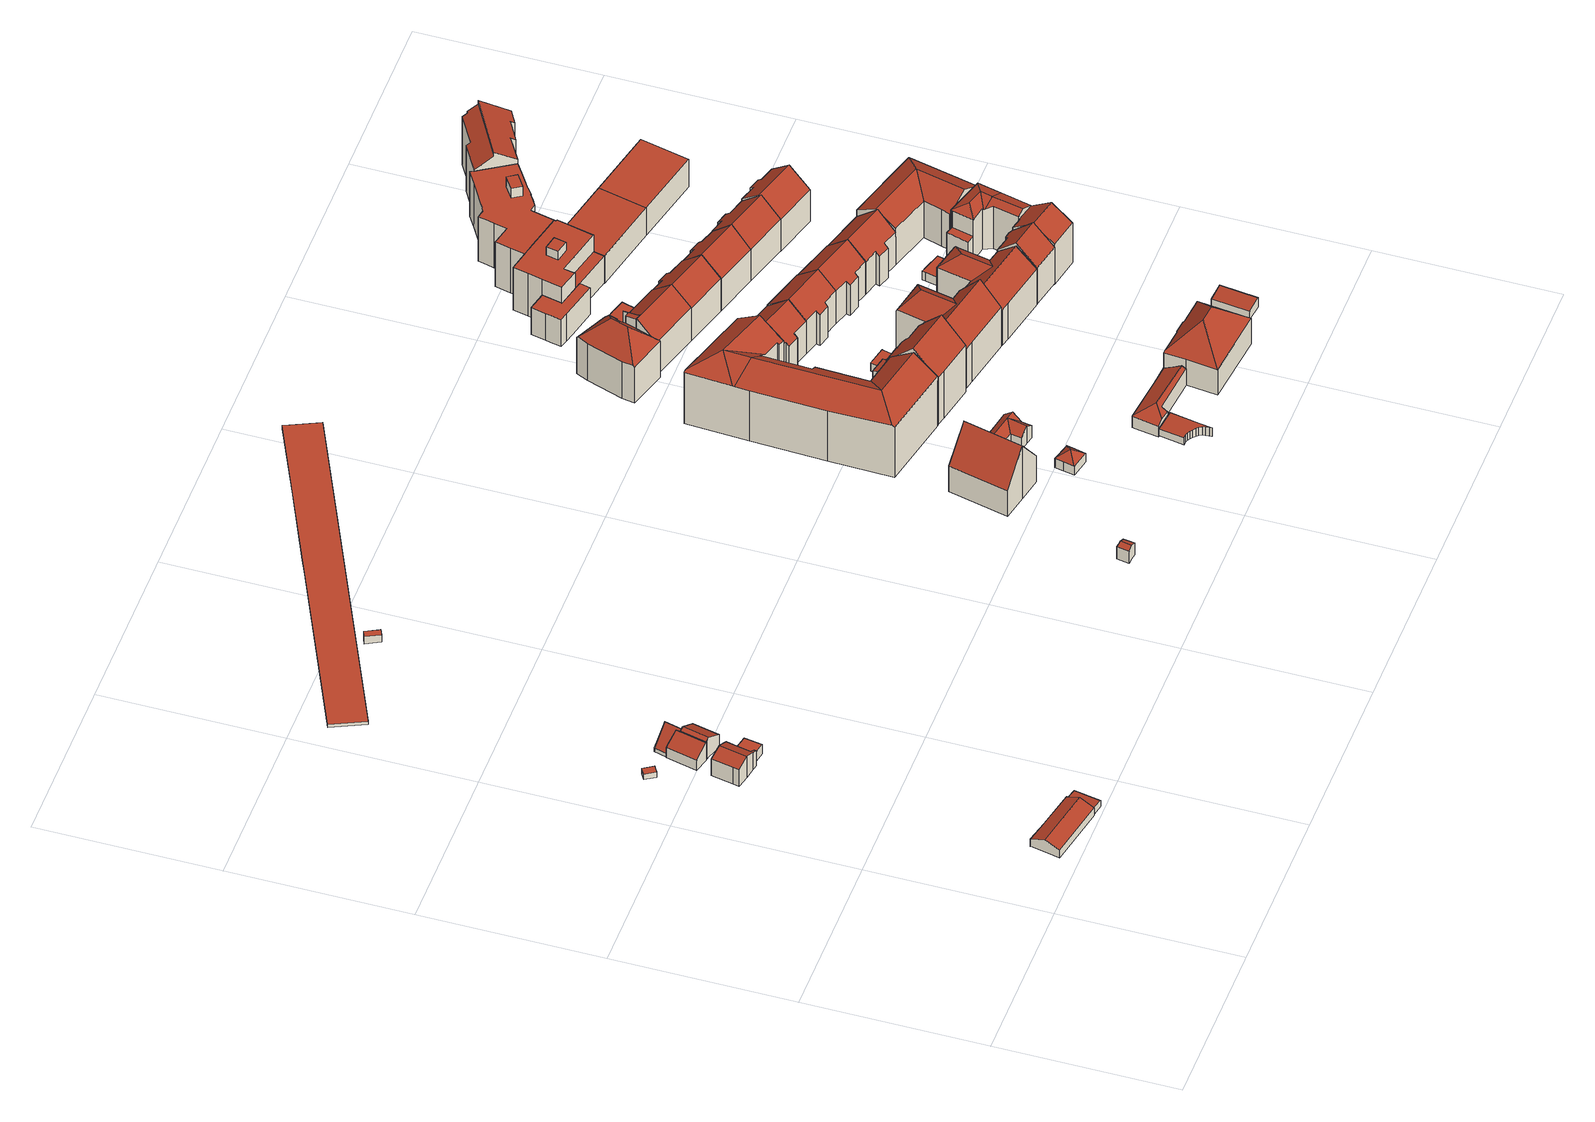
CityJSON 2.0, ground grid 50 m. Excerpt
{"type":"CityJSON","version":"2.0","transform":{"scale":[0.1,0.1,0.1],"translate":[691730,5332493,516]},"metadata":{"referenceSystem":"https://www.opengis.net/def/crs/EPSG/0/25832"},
"CityObjects":{
"building1":{"type":"Building","attributes":{"Gemeindeschluessel":"09162000","HoeheDach":"521.135","HoeheGrund":"516.850","Methode":"1000","NiedrigsteTraufeDesGebaeudes":"519.354","Geometrietyp2DReferenz":"3000","function":"31001_2000","roofType":"3100","measuredHeight":4.29},"geometry":[{"type":"MultiSurface","lod":"2","boundaries":[[[0,1,2,3]],[[4,5,6,7]],[[8,9,10,11]],[[3,12,8,11,13,14,4,7,0]],[[10,15,16,5,4,14,13,11]],[[17,2,1,6,5,16,15]],[[9,17,15,10]],[[9,8,12,3,2,17]],[[7,6,1,0]]],"semantics":{"surfaces":[{"type":"WallSurface"},{"type":"GroundSurface"},{"type":"RoofSurface"}],"values":[0,0,0,1,0,2,2,0,0]}}]},
"building2":{"type":"Building","attributes":{"Gemeindeschluessel":"09162000","HoeheDach":"519.523","HoeheGrund":"517.150","Methode":"1000","NiedrigsteTraufeDesGebaeudes":"519.063","Geometrietyp2DReferenz":"3000","function":"31001_2000","roofType":"1000","measuredHeight":2.37},"geometry":[{"type":"MultiSurface","lod":"2","boundaries":[[[18,19,20,21]],[[21,22,23,18]],[[20,24,22,21]],[[22,24,25,23]],[[19,25,24,20]],[[18,23,25,19]]],"semantics":{"surfaces":[{"type":"GroundSurface"},{"type":"WallSurface"},{"type":"RoofSurface"}],"values":[0,1,1,2,1,1]}}]},
"building3":{"type":"Building","attributes":{"Gemeindeschluessel":"09162000","HoeheDach":"519.150","HoeheGrund":"517.270","Methode":"2000","NiedrigsteTraufeDesGebaeudes":"519.150","Geometrietyp2DReferenz":"3000","function":"31001_2000","roofType":"1000","measuredHeight":1.88},"geometry":[{"type":"MultiSurface","lod":"2","boundaries":[[[26,27,28,29]],[[30,31,32,33]],[[31,28,27,34,32]],[[35,34,27,26]],[[29,28,31,30]],[[33,35,26,29,30]],[[33,32,34,35]]],"semantics":{"surfaces":[{"type":"WallSurface"},{"type":"RoofSurface"},{"type":"GroundSurface"}],"values":[0,0,1,0,0,2,0]}}]},
"building4":{"type":"Building","attributes":{"Gemeindeschluessel":"09162000","HoeheDach":"523.900","HoeheGrund":"516.611","Methode":"1000","NiedrigsteTraufeDesGebaeudes":"521.781","Geometrietyp2DReferenz":"3000","function":"31001_1000","roofType":"3100","measuredHeight":7.29,"storeysAboveGround":1},"geometry":[{"type":"MultiSurface","lod":"2","boundaries":[[[36,37,38,39]],[[40,41,42,43]],[[39,38,44,45]],[[43,42,46,47]],[[48,40,43,47,49,50,36,39,45,51,52]],[[53,48,52,54]],[[51,55,54,52]],[[55,44,38,37,56,57,58,53,54]],[[40,48,53,58,41]],[[50,56,37,36]],[[50,49,59,57,56]],[[47,46,59,49]],[[41,58,57,59,46,42]],[[55,51,45,44]]],"semantics":{"surfaces":[{"type":"WallSurface"},{"type":"GroundSurface"},{"type":"RoofSurface"}],"values":[0,0,0,0,1,0,0,2,0,0,0,0,2,0]}}]},
"building5":{"type":"Building","attributes":{"Gemeindeschluessel":"09162000","HoeheDach":"522.697","HoeheGrund":"516.550","Methode":"1000","NiedrigsteTraufeDesGebaeudes":"519.945","Geometrietyp2DReferenz":"3000","function":"31001_1000","roofType":"2100","measuredHeight":6.15},"geometry":[{"type":"MultiSurface","lod":"2","boundaries":[[[60,61,62,63]],[[64,65,66,67,68,69]],[[63,62,70,71]],[[72,73,67,66]],[[64,69,61,60]],[[66,65,64,60,63,71,72]],[[69,68,67,73,70,62,61]],[[71,70,73,72]]],"semantics":{"surfaces":[{"type":"WallSurface"},{"type":"GroundSurface"},{"type":"RoofSurface"}],"values":[0,0,0,0,0,1,2,0]}}]},
"building6":{"type":"Building","attributes":{"Gemeindeschluessel":"09162000","HoeheDach":"520.260","HoeheGrund":"517.000","Methode":"2000","NiedrigsteTraufeDesGebaeudes":"520.260","Geometrietyp2DReferenz":"3000","function":"31001_2000","roofType":"1000","measuredHeight":3.26},"geometry":[{"type":"MultiSurface","lod":"2","boundaries":[[[74,75,76,77]],[[78,79,80,81]],[[82,77,76,79,78]],[[76,75,80,79]],[[74,83,81,80,75]],[[74,77,82,83]],[[83,82,78,81]]],"semantics":{"surfaces":[{"type":"WallSurface"},{"type":"RoofSurface"},{"type":"GroundSurface"}],"values":[0,0,1,0,2,0,0]}}]},
"building7":{"type":"Building","attributes":{"Gemeindeschluessel":"09162000","HoeheDach":"523.506","HoeheGrund":"516.680","Methode":"2000","NiedrigsteTraufeDesGebaeudes":"521.120","Geometrietyp2DReferenz":"3000","function":"31001_1000","roofType":"3100","measuredHeight":6.83,"storeysAboveGround":1},"geometry":[{"type":"MultiSurface","lod":"2","boundaries":[[[84,85,86,87,88,89]],[[90,91,92,93]],[[85,84,89,90,93,94,95,96]],[[89,88,91,90]],[[97,98,95,94,93,92]],[[96,99,86,85]],[[88,87,97,92,91]],[[86,99,98,97,87]],[[95,98,99,96]]],"semantics":{"surfaces":[{"type":"WallSurface"},{"type":"GroundSurface"},{"type":"RoofSurface"}],"values":[0,0,1,0,0,0,2,2,0]}}]},
"building8":{"type":"Building","attributes":{"Gemeindeschluessel":"09162000","HoeheDach":"522.958","HoeheGrund":"516.120","Methode":"2000","NiedrigsteTraufeDesGebaeudes":"517.248","Geometrietyp2DReferenz":"3000","function":"31001_1000","roofType":"3100","measuredHeight":6.84,"storeysAboveGround":1},"geometry":[{"type":"MultiSurface","lod":"2","boundaries":[[[100,101,102,103,104,105]],[[106,107,108,109,110,111]],[[112,107,106,113]],[[114,111,110,115,116,117]],[[118,119,120,101,100,105,116,115,110,109,108]],[[105,104,117,116]],[[120,121,102,101]],[[103,102,121,113,106,111,114,117,104]],[[119,118,112,113,121,120]],[[108,107,112,118]]],"semantics":{"surfaces":[{"type":"WallSurface"},{"type":"RoofSurface"},{"type":"GroundSurface"}],"values":[0,0,1,0,2,0,0,1,0,0]}}]},
"building9":{"type":"Building","attributes":{"Gemeindeschluessel":"09162000","HoeheDach":"520.242","HoeheGrund":"517.730","Methode":"1000","NiedrigsteTraufeDesGebaeudes":"520.242","Geometrietyp2DReferenz":"3000","function":"31001_2000","roofType":"1000","measuredHeight":2.51},"geometry":[{"type":"MultiSurface","lod":"2","boundaries":[[[122,123,124,125]],[[126,127,123,122]],[[125,128,126,122]],[[125,124,129,128]],[[123,127,129,124]],[[128,129,127,126]]],"semantics":{"surfaces":[{"type":"WallSurface"},{"type":"GroundSurface"},{"type":"RoofSurface"}],"values":[0,0,1,0,2,0]}}]},
"building10":{"type":"Building","attributes":{"Gemeindeschluessel":"09162000","HoeheDach":"539.970","HoeheGrund":"535.340","Methode":"2000","NiedrigsteTraufeDesGebaeudes":"539.306","Geometrietyp2DReferenz":"3000","function":"31001_2000","roofType":"3100","measuredHeight":4.63},"geometry":[{"type":"MultiSurface","lod":"2","boundaries":[[[130,131,132,133,134,135,136,137]],[[138,139,137,136,140,141]],[[142,143,133,132,144,145]],[[143,142,146,147,141,140,136,135,134,133]],[[148,131,130,137,139,138]],[[149,145,144,132,131,148]],[[147,146,142,145,149,148,138,141]]],"semantics":{"surfaces":[{"type":"WallSurface"},{"type":"GroundSurface"},{"type":"RoofSurface"}],"values":[0,0,0,1,2,2,0]}}]},
"building11":{"type":"Building","attributes":{"Gemeindeschluessel":"09162000","HoeheDach":"523.790","HoeheGrund":"522.790","Methode":"2000","NiedrigsteTraufeDesGebaeudes":"523.790","Geometrietyp2DReferenz":"3000","function":"53001_1800","roofType":"1000","measuredHeight":1},"geometry":[{"type":"MultiSurface","lod":"2","boundaries":[[[150,151,152,153]],[[154,151,150,155]],[[150,153,156,157,158,159,160,161,155]],[[156,153,152,162]],[[152,151,154,163,164,165,166,167,162]],[[162,167,166,165,164,163,154,155,161,160,159,158,157,156]]],"semantics":{"surfaces":[{"type":"RoofSurface"},{"type":"WallSurface"},{"type":"GroundSurface"}],"values":[0,1,1,1,1,2]}}]},
"building12":{"type":"Building","attributes":{"Gemeindeschluessel":"09162000","HoeheDach":"552.930","HoeheGrund":"534.717","Methode":"2000","NiedrigsteTraufeDesGebaeudes":"543.405","Geometrietyp2DReferenz":"3000","function":"31001_9998","roofType":"3100","measuredHeight":18.21,"storeysAboveGround":2},"geometry":[{"type":"MultiSurface","lod":"2","boundaries":[[[168,169,170,171,172]],[[173,174,175,176]],[[175,174,177,178,179,169,168]],[[180,179,178,181]],[[182,171,170,183]],[[176,175,168,172,184]],[[181,178,177,185]],[[183,180,181,185,173,176,184,182]],[[185,177,174,173]],[[183,170,169,179,180]],[[184,172,171,182]]],"semantics":{"surfaces":[{"type":"RoofSurface"},{"type":"WallSurface"},{"type":"GroundSurface"}],"values":[0,1,0,1,1,1,1,2,1,1,1]}}]},
"building13":{"type":"Building","attributes":{"Gemeindeschluessel":"09162000","HoeheDach":"540.170","HoeheGrund":"534.900","Methode":"2000","NiedrigsteTraufeDesGebaeudes":"537.880","Geometrietyp2DReferenz":"3000","function":"31001_2000","roofType":"3500","measuredHeight":5.27},"geometry":[{"type":"MultiSurface","lod":"2","boundaries":[[[186,187,188,189,190,191,192,193]],[[194,195,196,190,189,188]],[[197,198,193,192,191,199]],[[200,201,198,197,202]],[[190,196,199,191]],[[187,200,194,188]],[[200,202,195,194]],[[202,197,199]],[[202,199,196,195]],[[193,198,201,186]],[[186,201,200,187]]],"semantics":{"surfaces":[{"type":"GroundSurface"},{"type":"WallSurface"},{"type":"RoofSurface"}],"values":[0,1,1,2,1,1,2,2,2,1,1]}}]},
"building14":{"type":"Building","attributes":{"Gemeindeschluessel":"09162000","HoeheDach":"540.570","HoeheGrund":"534.642","Methode":"2000","NiedrigsteTraufeDesGebaeudes":"538.628","Geometrietyp2DReferenz":"3000","function":"31001_2000","roofType":"3100","measuredHeight":5.93},"geometry":[{"type":"MultiSurface","lod":"2","boundaries":[[[203,204,205,206]],[[207,208,209,210]],[[211,212,213,209]],[[214,206,205,215]],[[216,217,218,219]],[[208,220,221,215,205,204,222]],[[223,214,215,221]],[[224,225,216,219,226,213,212,203,206,214,223]],[[217,216,225,227]],[[203,212,211,222,204]],[[228,220,208]],[[224,228,227,225]],[[226,219,218,207,210]],[[209,213,226,210]],[[224,223,221,220,228]],[[211,209,208,222]],[[207,218,217,227,228,208]]],"semantics":{"surfaces":[{"type":"WallSurface"},{"type":"RoofSurface"},{"type":"GroundSurface"}],"values":[0,1,0,0,0,1,0,2,0,0,1,0,0,0,0,1,1]}}]},
"building15":{"type":"Building","attributes":{"Gemeindeschluessel":"09162000","HoeheDach":"538.300","HoeheGrund":"535.360","Methode":"1000","NiedrigsteTraufeDesGebaeudes":"537.700","Geometrietyp2DReferenz":"3000","function":"31001_2000","roofType":"1000","measuredHeight":2.94},"geometry":[{"type":"MultiSurface","lod":"2","boundaries":[[[229,230,231,232]],[[233,234,235,236]],[[232,231,237,238]],[[236,235,230,229]],[[239,240,241,242]],[[243,244,234,233]],[[234,244,245,246,247,248,249,241,240,250,251,237,231,230,235]],[[252,247,246,253]],[[254,249,248,255]],[[256,250,240,239]],[[257,256,239,242,254,255,252,253,258,243,233,236,229,232,238]],[[258,245,244,243]],[[242,241,249,254]],[[256,257,238,237,251,250]],[[253,246,245,258]],[[255,248,247,252]]],"semantics":{"surfaces":[{"type":"WallSurface"},{"type":"RoofSurface"},{"type":"GroundSurface"}],"values":[0,0,0,0,0,0,1,0,0,0,2,0,0,0,0,0]}}]},
"building16":{"type":"Building","attributes":{"Gemeindeschluessel":"09162000","HoeheDach":"555.184","HoeheGrund":"533.274","Methode":"2000","NiedrigsteTraufeDesGebaeudes":"536.540","Geometrietyp2DReferenz":"3000","function":"31001_1000","roofType":"3100","measuredHeight":21.91,"storeysAboveGround":5},"geometry":[{"type":"MultiSurface","lod":"2","boundaries":[[[259,260,261,262]],[[263,264,265,266,267,268,269,270,271,272,273,274,275,276,277]],[[268,278,279,269]],[[260,280,281,261]],[[282,283,284,285]],[[272,271,286,287,288]],[[274,289,290,275]],[[289,274,273,291,292]],[[260,293,294,280]],[[286,271,270,295,296]],[[297,296,295,279,278,298,259]],[[298,299,300,260,259]],[[295,270,269,279]],[[264,263,301,283,282,302]],[[266,265,303,285,284,304]],[[294,277,276,281,280]],[[260,300,304,284,283,301,293]],[[287,297,292,291,288]],[[264,302,303,265]],[[297,259,262,290,289,292]],[[300,299,267,266,304]],[[287,286,296,297]],[[291,273,272,288]],[[263,277,294,293,301]],[[276,275,290,262,261,281]],[[268,267,299,298,278]],[[302,282,285,303]]],"semantics":{"surfaces":[{"type":"RoofSurface"},{"type":"GroundSurface"},{"type":"WallSurface"}],"values":[0,1,2,0,2,2,2,2,0,2,0,0,2,2,2,2,0,0,2,0,2,0,2,2,2,2,0]}}]},
"building17":{"type":"Building","attributes":{"Gemeindeschluessel":"09162000","HoeheDach":"541.184","HoeheGrund":"534.940","Methode":"2000","NiedrigsteTraufeDesGebaeudes":"538.558","Geometrietyp2DReferenz":"3000","function":"31001_2000","roofType":"3200","measuredHeight":6.24},"geometry":[{"type":"MultiSurface","lod":"2","boundaries":[[[305,306,307,308,309,310]],[[311,312,313,314,315,316,317,318,319,320,321,322,323,324]],[[307,325,326,324,323,322,321,308]],[[310,309,308,321,320,319]],[[327,314,313,312,311,324,326,328,329,330]],[[306,331,330,329,328,326,325,307]],[[332,333,334,327,330,331,306,305]],[[316,333,332,317]],[[315,314,327,334,333,316]],[[318,317,332,305,310,319]]],"semantics":{"surfaces":[{"type":"RoofSurface"},{"type":"GroundSurface"},{"type":"WallSurface"}],"values":[0,1,2,2,2,0,0,2,2,2]}}]},
"building18":{"type":"Building","attributes":{"Gemeindeschluessel":"09162000","HoeheDach":"556.364","HoeheGrund":"533.430","Methode":"2000","NiedrigsteTraufeDesGebaeudes":"543.126","Geometrietyp2DReferenz":"3000","function":"31001_1000","roofType":"3100","measuredHeight":22.93,"storeysAboveGround":4},"geometry":[{"type":"MultiSurface","lod":"2","boundaries":[[[335,336,337,338]],[[339,340,341,342]],[[343,344,345,346]],[[346,345,347,348]],[[337,336,349,350,351,352]],[[353,354,355,356]],[[357,348,347,350,349]],[[357,335,338,358,359,360,361,362,339,342,353,356,343,346,348]],[[338,337,352,358]],[[363,364,365,366]],[[359,358,352,351,367]],[[360,368,369,361]],[[362,361,369,366,365,370]],[[366,369,368,363]],[[342,341,354,353]],[[362,370,340,339]],[[357,349,336,335]],[[350,347,345,344,355,354,341,340,370,365,364,367,351]],[[356,355,344,343]],[[360,359,367,364,363,368]]],"semantics":{"surfaces":[{"type":"WallSurface"},{"type":"RoofSurface"},{"type":"GroundSurface"}],"values":[0,0,0,0,1,0,0,2,0,0,0,0,0,1,0,0,0,1,0,0]}}]},
"building19":{"type":"Building","attributes":{"Gemeindeschluessel":"09162000","HoeheDach":"552.630","HoeheGrund":"534.223","Methode":"2000","NiedrigsteTraufeDesGebaeudes":"546.460","Geometrietyp2DReferenz":"3000","function":"31001_1000","roofType":"3100","measuredHeight":18.41,"storeysAboveGround":4},"geometry":[{"type":"MultiSurface","lod":"2","boundaries":[[[371,372,373,374,375,376]],[[376,377,378,371]],[[376,375,379,380,381,382,383,384,385,386,377]],[[387,382,381,388]],[[389,386,385,390,391]],[[392,393,394,374,373,395]],[[396,397,391,390,398]],[[398,399,400,396]],[[401,400,399,402,403]],[[404,405,380,379,394,393]],[[392,406,404,393]],[[373,372,407,395]],[[401,403,408,409]],[[406,392,395,407]],[[387,409,408,383,382]],[[381,380,405,388]],[[410,378,377,386,389]],[[372,371,378,410,397,396,400,401,409,387,388,405,404,406,407]],[[384,383,408,403,402]],[[375,374,394,379]],[[410,389,391,397]],[[384,402,399,398,390,385]]],"semantics":{"surfaces":[{"type":"WallSurface"},{"type":"RoofSurface"},{"type":"GroundSurface"}],"values":[0,0,1,0,1,1,0,0,0,0,0,0,0,0,0,0,0,2,1,0,0,1]}}]},
"building20":{"type":"Building","attributes":{"Gemeindeschluessel":"09162000","HoeheDach":"537.523","HoeheGrund":"534.620","Methode":"1000","NiedrigsteTraufeDesGebaeudes":"537.523","Geometrietyp2DReferenz":"3000","function":"31001_2000","roofType":"1000","measuredHeight":2.9},"geometry":[{"type":"MultiSurface","lod":"2","boundaries":[[[411,412,413,414,415]],[[416,417,418,419,420]],[[415,416,420,411]],[[412,419,418,413]],[[413,418,417,414]],[[414,417,416,415]],[[411,420,419,412]]],"semantics":{"surfaces":[{"type":"GroundSurface"},{"type":"RoofSurface"},{"type":"WallSurface"}],"values":[0,1,2,2,2,2,2]}}]},
"building21":{"type":"Building","attributes":{"Gemeindeschluessel":"09162000","HoeheDach":"550.310","HoeheGrund":"534.476","Methode":"1000","NiedrigsteTraufeDesGebaeudes":"544.678","Geometrietyp2DReferenz":"3000","function":"31001_1000","roofType":"3100","measuredHeight":15.83,"storeysAboveGround":3},"geometry":[{"type":"MultiSurface","lod":"2","boundaries":[[[421,422,423,424,425]],[[426,427,428,429,430]],[[430,429,431,432]],[[433,432,431,434]],[[425,428,427,421]],[[435,436,437,438]],[[426,430,432,433,435,438,423,422]],[[423,438,437,424]],[[431,429,428,425,424,437,436,434]],[[422,421,427,426]],[[433,434,436,435]]],"semantics":{"surfaces":[{"type":"WallSurface"},{"type":"RoofSurface"},{"type":"GroundSurface"}],"values":[0,0,0,0,1,0,2,0,1,0,0]}}]},
"building22":{"type":"Building","attributes":{"Gemeindeschluessel":"09162000","HoeheDach":"551.279","HoeheGrund":"535.070","Methode":"1000","NiedrigsteTraufeDesGebaeudes":"543.712","Geometrietyp2DReferenz":"3000","function":"31001_1000","roofType":"3200","measuredHeight":16.21,"storeysAboveGround":2},"geometry":[{"type":"MultiSurface","lod":"2","boundaries":[[[439,440,441,442]],[[443,442,444,445]],[[446,443,445,447,448,449,450,451,452,453,454]],[[439,455,456,440]],[[446,439,442,443]],[[441,440,456,457,458,459,460,461]],[[451,458,457,452]],[[456,455,454,453,452,457]],[[445,444,462,447]],[[441,461,462,444,442]],[[461,460,449,448,447,462]],[[449,460,459,450]],[[450,459,458,451]],[[454,455,439,446]]],"semantics":{"surfaces":[{"type":"RoofSurface"},{"type":"WallSurface"},{"type":"GroundSurface"}],"values":[0,1,2,0,1,0,1,1,1,0,1,1,1,1]}}]},
"building23":{"type":"Building","attributes":{"Gemeindeschluessel":"09162000","HoeheDach":"554.630","HoeheGrund":"534.489","Methode":"2000","NiedrigsteTraufeDesGebaeudes":"547.743","Geometrietyp2DReferenz":"3000","function":"31001_9998","roofType":"3100","measuredHeight":20.14,"storeysAboveGround":3},"geometry":[{"type":"MultiSurface","lod":"2","boundaries":[[[463,464,465,466]],[[465,467,468,469,470,471,472,473,466]],[[474,475,469,468,476]],[[477,478,479,480]],[[480,479,481,474,476]],[[482,483,484,472,471]],[[485,486,487,483,482,488,475,474,481,489,464,463]],[[478,490,489,481,479]],[[491,492,473,472,484,493]],[[482,471,470,488]],[[478,477,467,465,490]],[[475,488,470,469]],[[487,486,491,493]],[[489,490,465,464]],[[485,492,491,486]],[[480,476,468,467,477]],[[485,463,466,473,492]],[[487,493,484,483]]],"semantics":{"surfaces":[{"type":"WallSurface"},{"type":"RoofSurface"},{"type":"GroundSurface"}],"values":[0,1,0,1,0,0,2,0,1,0,1,0,0,0,0,1,0,0]}}]},
"building24":{"type":"Building","attributes":{"Gemeindeschluessel":"09162000","HoeheDach":"550.461","HoeheGrund":"534.264","Methode":"1000","NiedrigsteTraufeDesGebaeudes":"545.486","Geometrietyp2DReferenz":"3000","function":"31001_1000","roofType":"3100","measuredHeight":16.2,"storeysAboveGround":4},"geometry":[{"type":"MultiSurface","lod":"2","boundaries":[[[494,495,496,497]],[[498,499,500,501]],[[500,499,502,496,495,503]],[[504,501,500,503,505]],[[495,494,505,503]],[[506,498,501,504]],[[498,506,507,502,499]],[[497,496,502,507]],[[506,504,505,494,497,507]]],"semantics":{"surfaces":[{"type":"WallSurface"},{"type":"RoofSurface"},{"type":"GroundSurface"}],"values":[0,1,1,0,0,0,0,0,2]}}]},
"building25":{"type":"Building","attributes":{"Gemeindeschluessel":"09162000","HoeheDach":"543.681","HoeheGrund":"534.480","Methode":"1000","NiedrigsteTraufeDesGebaeudes":"543.681","Geometrietyp2DReferenz":"3000","function":"31001_1000","roofType":"1000","measuredHeight":9.2},"geometry":[{"type":"MultiSurface","lod":"2","boundaries":[[[508,509,510,511]],[[512,513,514,515]],[[516,517,518,519,509,508]],[[509,519,518,520,521,522,514,513,523,524,510]],[[517,516,508,511,525,526,512,515,527,528,529]],[[526,523,513,512]],[[521,520,529,528,527,522]],[[527,515,514,522]],[[529,520,518,517]],[[510,524,523,526,525,511]]],"semantics":{"surfaces":[{"type":"WallSurface"},{"type":"RoofSurface"},{"type":"GroundSurface"}],"values":[0,0,0,1,2,0,0,0,0,0]}}]},
"building26":{"type":"Building","attributes":{"Gemeindeschluessel":"09162000","HoeheDach":"550.314","HoeheGrund":"534.449","Methode":"1000","NiedrigsteTraufeDesGebaeudes":"544.886","Geometrietyp2DReferenz":"3000","function":"31001_1000","roofType":"3100","measuredHeight":15.87,"storeysAboveGround":3},"geometry":[{"type":"MultiSurface","lod":"2","boundaries":[[[530,531,428,532,533]],[[534,535,536,428,531,537,538,539]],[[540,532,428,536]],[[541,533,532,540]],[[542,539,538,543]],[[542,544,534,539]],[[541,545,544,542,543,546,530,533]],[[546,537,531,530]],[[541,540,536,535,545]],[[545,535,534,544]],[[546,543,538,537]]],"semantics":{"surfaces":[{"type":"WallSurface"},{"type":"RoofSurface"},{"type":"GroundSurface"}],"values":[0,1,1,0,0,0,2,0,0,0,0]}}]},
"building27":{"type":"Building","attributes":{"Gemeindeschluessel":"09162000","HoeheDach":"536.217","HoeheGrund":"534.035","Methode":"1000","NiedrigsteTraufeDesGebaeudes":"536.217","Geometrietyp2DReferenz":"3000","function":"31001_2463","roofType":"1000","measuredHeight":2.18,"storeysAboveGround":1},"geometry":[{"type":"MultiSurface","lod":"2","boundaries":[[[547,548,549,550]],[[551,552,553,554]],[[555,556,557,558]],[[558,557,552,551]],[[549,548,553,552,557,556,559]],[[554,553,548,547]],[[560,555,558,551,554,547,550]],[[550,549,559,560]],[[560,559,556,555]]],"semantics":{"surfaces":[{"type":"WallSurface"},{"type":"RoofSurface"},{"type":"GroundSurface"}],"values":[0,0,0,0,1,0,2,0,0]}}]},
"building28":{"type":"Building","attributes":{"Gemeindeschluessel":"09162000","HoeheDach":"550.432","HoeheGrund":"534.432","Methode":"2000","NiedrigsteTraufeDesGebaeudes":"544.341","Geometrietyp2DReferenz":"3000","function":"31001_1000","roofType":"3100","measuredHeight":16,"storeysAboveGround":3},"geometry":[{"type":"MultiSurface","lod":"2","boundaries":[[[561,562,563,564,565]],[[566,567,568,569]],[[565,570,571,569,568,572,573,561]],[[574,566,569,571]],[[575,562,561,573]],[[574,571,570,576,577]],[[567,578,572,568]],[[575,573,572,578]],[[564,576,570,565]],[[574,577,563,562,575,578,567,566]],[[576,564,563,577]]],"semantics":{"surfaces":[{"type":"WallSurface"},{"type":"RoofSurface"},{"type":"GroundSurface"}],"values":[0,0,1,0,0,0,0,0,1,2,0]}}]},
"building29":{"type":"Building","attributes":{"Gemeindeschluessel":"09162000","HoeheDach":"551.550","HoeheGrund":"534.435","Methode":"2000","NiedrigsteTraufeDesGebaeudes":"546.445","Geometrietyp2DReferenz":"3000","function":"31001_1000","roofType":"3100","measuredHeight":17.11,"storeysAboveGround":3},"geometry":[{"type":"MultiSurface","lod":"2","boundaries":[[[579,580,581,582]],[[583,584,585,586]],[[587,588,589,590]],[[591,592,593,594,595,596,597,598,581,580]],[[599,590,589,597,596]],[[593,600,601,602,594]],[[603,604,584,583]],[[593,592,605,606,600]],[[603,607,594,602,601,604]],[[592,591,608,609,605]],[[610,611,587,590,599,612,613,607,603,583,586,609,608,579,582]],[[600,606,585,584,604,601]],[[599,596,595,612]],[[610,582,581,598,614]],[[579,608,591,580]],[[607,613,612,595,594]],[[610,614,615,611]],[[609,586,585,606,605]],[[614,598,597,589,588,615]],[[611,615,588,587]]],"semantics":{"surfaces":[{"type":"WallSurface"},{"type":"RoofSurface"},{"type":"GroundSurface"}],"values":[0,0,0,1,0,1,0,1,0,0,2,1,0,0,0,0,0,0,1,0]}}]},
"building30":{"type":"Building","attributes":{"Gemeindeschluessel":"09162000","HoeheDach":"551.944","HoeheGrund":"534.490","Methode":"2000","NiedrigsteTraufeDesGebaeudes":"543.520","Geometrietyp2DReferenz":"3000","function":"31001_1000","roofType":"1000","measuredHeight":17.45,"storeysAboveGround":5},"geometry":[{"type":"MultiSurface","lod":"2","boundaries":[[[616,617,618,619]],[[527,620,621,515]],[[622,529,623,624,625,620,527]],[[619,618,626,627]],[[627,626,628,629]],[[515,621,630,631]],[[632,633,634,635]],[[636,637,638,639,640,641,642]],[[643,644,625,624]],[[645,646,647,648]],[[623,637,636,649,650,643,624]],[[639,638,529,622,527,515,631,632,635,651,652,653,654,645,648,640]],[[625,644,655,656,642,641,647,646,657,658,659,660,634,633,630,621,620],[629,616,619,627]],[[648,647,641,640]],[[660,659,652,651,635,634]],[[629,628,617,616]],[[638,637,623,529]],[[658,657,646,645,654,653,652,659]],[[631,630,633,632]],[[618,617,628,626]],[[650,649,636,642,656,655,644,643]]],"semantics":{"surfaces":[{"type":"WallSurface"},{"type":"RoofSurface"},{"type":"GroundSurface"}],"values":[0,0,0,0,0,0,0,0,0,0,1,2,1,0,0,0,0,0,0,1,0]}}]},
"building31":{"type":"Building","attributes":{"Gemeindeschluessel":"09162000","HoeheDach":"538.055","HoeheGrund":"534.895","Methode":"1000","NiedrigsteTraufeDesGebaeudes":"537.591","Geometrietyp2DReferenz":"3000","function":"31001_2000","roofType":"1000","measuredHeight":3.16},"geometry":[{"type":"MultiSurface","lod":"2","boundaries":[[[661,662,663,664]],[[665,666,662,661]],[[667,668,664,663]],[[668,667,666,665]],[[664,668,665,661]],[[667,663,662,666]]],"semantics":{"surfaces":[{"type":"WallSurface"},{"type":"GroundSurface"},{"type":"RoofSurface"}],"values":[0,0,0,0,1,2]}}]},
"building32":{"type":"Building","attributes":{"Gemeindeschluessel":"09162000","HoeheDach":"550.292","HoeheGrund":"534.408","Methode":"1000","NiedrigsteTraufeDesGebaeudes":"544.596","Geometrietyp2DReferenz":"3000","function":"31001_1000","roofType":"3100","measuredHeight":15.88,"storeysAboveGround":3},"geometry":[{"type":"MultiSurface","lod":"2","boundaries":[[[669,670,671,672]],[[669,673,674,670]],[[675,676,674,673]],[[677,541,678,679]],[[677,679,680,681,682]],[[677,682,675,673,669,672,545,541]],[[545,672,671,683]],[[679,678,684,680]],[[676,681,680,684,683,671,670,674]],[[545,683,684,678,541]],[[682,681,676,675]]],"semantics":{"surfaces":[{"type":"WallSurface"},{"type":"GroundSurface"},{"type":"RoofSurface"}],"values":[0,0,0,0,0,1,0,2,2,0,0]}}]},
"building33":{"type":"Building","attributes":{"Gemeindeschluessel":"09162000","HoeheDach":"550.520","HoeheGrund":"534.410","Methode":"2000","NiedrigsteTraufeDesGebaeudes":"543.966","Geometrietyp2DReferenz":"3000","function":"31001_1000","roofType":"3100","measuredHeight":16.11,"storeysAboveGround":3},"geometry":[{"type":"MultiSurface","lod":"2","boundaries":[[[685,686,687,688]],[[689,574,690,691]],[[692,693,694,695]],[[691,690,688,687,694,693,696,697]],[[577,685,688,690,574]],[[698,686,685,577]],[[692,695,698,577,574,689,699,700]],[[699,689,691,697]],[[692,700,696,693]],[[699,697,696,700]],[[687,686,698,695,694]]],"semantics":{"surfaces":[{"type":"RoofSurface"},{"type":"WallSurface"},{"type":"GroundSurface"}],"values":[0,1,1,0,1,1,2,1,1,1,1]}}]},
"building34":{"type":"Building","attributes":{"Gemeindeschluessel":"09162000","HoeheDach":"552.466","HoeheGrund":"534.489","Methode":"2000","NiedrigsteTraufeDesGebaeudes":"546.383","Geometrietyp2DReferenz":"3000","function":"31001_1000","roofType":"3100","measuredHeight":17.98,"storeysAboveGround":3},"geometry":[{"type":"MultiSurface","lod":"2","boundaries":[[[701,702,703,704]],[[705,706,707,708]],[[709,707,706,710,711]],[[712,713,702,701,714,709,711]],[[712,715,716,713]],[[716,703,702,713]],[[714,708,707,709]],[[708,714,701,704,705]],[[715,710,706,705,704,703,716]],[[711,710,715,712]]],"semantics":{"surfaces":[{"type":"WallSurface"},{"type":"RoofSurface"},{"type":"GroundSurface"}],"values":[0,1,0,2,0,0,0,0,1,0]}}]},
"building35":{"type":"Building","attributes":{"Gemeindeschluessel":"09162000","HoeheDach":"537.256","HoeheGrund":"534.450","Methode":"1000","NiedrigsteTraufeDesGebaeudes":"537.256","Geometrietyp2DReferenz":"3000","function":"31001_2000","roofType":"1000","measuredHeight":2.81},"geometry":[{"type":"MultiSurface","lod":"2","boundaries":[[[717,718,719,720]],[[720,609,586,583,721,722,723,724,725,717]],[[586,726,727,583]],[[583,727,728,721]],[[726,729,719,718,730,731,732,733,728,727]],[[730,718,717,725,724,731]],[[728,733,732,723,722,721]],[[720,719,729,609]],[[723,732,731,724]],[[609,729,726,586]]],"semantics":{"surfaces":[{"type":"WallSurface"},{"type":"GroundSurface"},{"type":"RoofSurface"}],"values":[0,1,0,0,2,0,0,0,0,0]}}]},
"building36":{"type":"Building","attributes":{"Gemeindeschluessel":"09162000","HoeheDach":"550.315","HoeheGrund":"534.318","Methode":"1000","NiedrigsteTraufeDesGebaeudes":"544.353","Geometrietyp2DReferenz":"3000","function":"31001_1000","roofType":"3100","measuredHeight":16,"storeysAboveGround":3},"geometry":[{"type":"MultiSurface","lod":"2","boundaries":[[[734,735,736,737]],[[738,739,740,680,741,742,736,735]],[[743,741,680,744,745]],[[745,744,746,747]],[[734,748,738,735]],[[747,746,740,739,749]],[[746,744,680,740]],[[748,749,739,738]],[[743,745,747,749,748,734,737,750]],[[750,742,741,743]],[[737,736,742,750]]],"semantics":{"surfaces":[{"type":"WallSurface"},{"type":"RoofSurface"},{"type":"GroundSurface"}],"values":[0,1,0,0,0,0,1,0,2,0,0]}}]},
"building37":{"type":"Building","attributes":{"Gemeindeschluessel":"09162000","HoeheDach":"550.355","HoeheGrund":"534.390","Methode":"2000","NiedrigsteTraufeDesGebaeudes":"544.216","Geometrietyp2DReferenz":"3000","function":"31001_1000","roofType":"3100","measuredHeight":15.96,"storeysAboveGround":3},"geometry":[{"type":"MultiSurface","lod":"2","boundaries":[[[751,752,753,754,755,756,757,758]],[[759,760,751,758]],[[761,762,756,755]],[[763,754,753,686]],[[764,698,695,760,759,765,762,761]],[[698,764,763,686]],[[759,758,757,765]],[[760,695,752,751]],[[765,757,756,762]],[[753,752,695,698,686]],[[763,764,761,755,754]]],"semantics":{"surfaces":[{"type":"RoofSurface"},{"type":"WallSurface"},{"type":"GroundSurface"}],"values":[0,1,1,0,2,1,1,1,1,1,1]}}]},
"building38":{"type":"Building","attributes":{"Gemeindeschluessel":"09162000","HoeheDach":"552.371","HoeheGrund":"533.950","Methode":"2000","NiedrigsteTraufeDesGebaeudes":"549.118","Geometrietyp2DReferenz":"3000","function":"31001_1000","roofType":"1000","measuredHeight":18.42,"storeysAboveGround":5},"geometry":[{"type":"MultiSurface","lod":"2","boundaries":[[[766,767,768,769,770,771]],[[772,773,774,775]],[[776,777,778,779,780,781]],[[775,774,782,783]],[[784,634,785,786]],[[787,788,789,790]],[[791,792,793,783,782,794,795,796]],[[797,798,799,800]],[[785,801,802,803,804,786]],[[805,806,807,808,809,646]],[[810,659,634,784]],[[778,811,788,787,812,779]],[[813,814,815,816]],[[659,817,818,819,820,646,809,808,821,796,795,794,782,774,773,771,770,769,815,814,822,823,824,825,826,789,788,811,778,777,776,827,828,802,801,785,634],[829,830,831,832]],[[816,815,769,768]],[[789,826,825,824,823,833,834,835,836,790]],[[837,791,796,821,808,807]],[[829,799,798,830]],[[831,797,800,832]],[[838,839,840,841,805,646,820,819,818,817,659,810]],[[766,771,773,772]],[[833,823,822,842]],[[828,827,776,781,843,844,803,802]],[[832,800,799,829]],[[768,767,766,772,775,783,793,792,791,837,807,806,805,841,840,839,838,810,784,786,804,803,844,843,781,780,779,812,787,790,836,835,834,833,842,813,816]],[[842,822,814,813]],[[830,798,797,831]]],"semantics":{"surfaces":[{"type":"WallSurface"},{"type":"RoofSurface"},{"type":"GroundSurface"}],"values":[0,0,0,0,0,0,0,1,0,0,0,0,0,1,0,0,0,0,0,0,0,0,0,0,2,0,0]}}]},
"building39":{"type":"Building","attributes":{"Gemeindeschluessel":"09162000","HoeheDach":"543.628","HoeheGrund":"534.170","Methode":"1000","NiedrigsteTraufeDesGebaeudes":"543.628","Geometrietyp2DReferenz":"3000","function":"31001_1000","roofType":"1000","measuredHeight":9.46,"storeysAboveGround":3},"geometry":[{"type":"MultiSurface","lod":"2","boundaries":[[[845,846,847,848]],[[849,845,848,850]],[[851,847,846,852]],[[850,851,852,849]],[[852,846,845,849]],[[850,848,847,851]]],"semantics":{"surfaces":[{"type":"RoofSurface"},{"type":"WallSurface"},{"type":"GroundSurface"}],"values":[0,1,1,2,1,1]}}]},
"building40":{"type":"Building","attributes":{"Gemeindeschluessel":"09162000","HoeheDach":"551.974","HoeheGrund":"534.249","Methode":"2000","NiedrigsteTraufeDesGebaeudes":"542.328","Geometrietyp2DReferenz":"3000","function":"31001_9998","roofType":"3100","measuredHeight":17.73,"storeysAboveGround":3},"geometry":[{"type":"MultiSurface","lod":"2","boundaries":[[[853,854,855,856,857,858]],[[859,860,861,862]],[[863,864,865,859,862,866]],[[867,868,869,870,871,872,873]],[[874,875,876,877]],[[864,878,871,870,879,865]],[[876,880,868,867,877]],[[881,882,883,858,857,884]],[[863,866,881,884,885,886,887]],[[888,889,860,890]],[[855,891,886,885,856]],[[880,876,875,892,878,864,863,887,893,854,853,894,895]],[[861,882,881,866,862]],[[880,895,896,889,888,869,868]],[[889,896,861,860]],[[871,878,892,872]],[[867,873,874,877]],[[855,854,893,891]],[[890,860,859,865,879]],[[896,895,894,883]],[[885,884,857,856]],[[861,896,883,882]],[[869,888,890,879,870]],[[892,875,874,873,872]],[[853,858,883,894]],[[891,893,887,886]]],"semantics":{"surfaces":[{"type":"WallSurface"},{"type":"RoofSurface"},{"type":"GroundSurface"}],"values":[0,1,0,1,0,0,0,1,0,1,1,2,1,0,1,0,1,0,1,0,0,1,0,0,0,0]}}]},
"building41":{"type":"Building","attributes":{"Gemeindeschluessel":"09162000","HoeheDach":"550.180","HoeheGrund":"534.226","Methode":"2000","NiedrigsteTraufeDesGebaeudes":"546.493","Geometrietyp2DReferenz":"3000","function":"31001_1000","roofType":"3100","measuredHeight":15.95,"storeysAboveGround":3},"geometry":[{"type":"MultiSurface","lod":"2","boundaries":[[[897,898,899,900]],[[901,902,903,904,905]],[[904,903,906,907]],[[908,909,910,911]],[[912,913,914,895]],[[915,916,894,895,914]],[[915,908,911,898,897,917,916]],[[894,916,917,918]],[[902,912,895,894,918,900,899,919,906,903]],[[908,905,904,907,909]],[[917,897,900,918]],[[906,919,910,909,907]],[[910,919,899,898,911]],[[902,901,913,912]],[[901,905,908,915,914,913]]],"semantics":{"surfaces":[{"type":"WallSurface"},{"type":"RoofSurface"},{"type":"GroundSurface"}],"values":[0,0,0,1,0,0,1,0,2,1,0,0,0,0,1]}}]},
"building42":{"type":"Building","attributes":{"Gemeindeschluessel":"09162000","HoeheDach":"550.144","HoeheGrund":"534.342","Methode":"1000","NiedrigsteTraufeDesGebaeudes":"544.959","Geometrietyp2DReferenz":"3000","function":"31001_1000","roofType":"3100","measuredHeight":15.8,"storeysAboveGround":3},"geometry":[{"type":"MultiSurface","lod":"2","boundaries":[[[920,921,922,923]],[[924,925,926,927]],[[928,923,922,929]],[[920,930,931,932,933,924,927,921]],[[934,928,929,926,925,935,936,937]],[[922,921,927,926,929]],[[931,937,936,932]],[[934,930,920,923,928]],[[932,936,935,933]],[[924,933,935,925]],[[930,934,937,931]]],"semantics":{"surfaces":[{"type":"WallSurface"},{"type":"RoofSurface"},{"type":"GroundSurface"}],"values":[0,0,1,2,1,0,0,0,0,0,0]}}]},
"building43":{"type":"Building","attributes":{"Gemeindeschluessel":"09162000","HoeheDach":"543.619","HoeheGrund":"534.170","Methode":"1000","NiedrigsteTraufeDesGebaeudes":"543.619","Geometrietyp2DReferenz":"3000","function":"31001_1000","roofType":"1000","measuredHeight":9.45,"storeysAboveGround":3},"geometry":[{"type":"MultiSurface","lod":"2","boundaries":[[[938,939,846,845]],[[940,939,938,941]],[[849,852,940,941]],[[849,845,846,852]],[[941,938,845,849]],[[852,846,939,940]]],"semantics":{"surfaces":[{"type":"RoofSurface"},{"type":"WallSurface"},{"type":"GroundSurface"}],"values":[0,1,2,1,1,1]}}]},
"building44":{"type":"Building","attributes":{"Gemeindeschluessel":"09162000","HoeheDach":"554.260","HoeheGrund":"533.690","Methode":"2000","NiedrigsteTraufeDesGebaeudes":"549.041","Geometrietyp2DReferenz":"3000","function":"31001_1000","roofType":"2200","measuredHeight":20.57,"storeysAboveGround":5},"geometry":[{"type":"MultiSurface","lod":"2","boundaries":[[[942,943,944,945,946,947,948,949,950,951]],[[952,953,954,955]],[[943,956,957,944]],[[958,959,953,952]],[[960,961,962,963]],[[964,949,948,965]],[[966,947,946,967]],[[968,962,961,954,953,959,957,956]],[[969,970,971,968,956,943,942,951,972]],[[959,958,973,974,945,944,957]],[[965,948,947,966]],[[952,955,960,963,971,970,969,972,975,964,965,966,967,974,973,958]],[[951,950,949,964,975,972]],[[967,946,945,974]],[[955,954,961,960]],[[963,962,968,971]]],"semantics":{"surfaces":[{"type":"RoofSurface"},{"type":"WallSurface"},{"type":"GroundSurface"}],"values":[0,1,1,1,1,1,1,0,1,1,1,2,1,1,1,1]}}]}
},
"vertices":[
[374,92,9],[374,92,36],[373,88,37],[373,88,9],[204,130,9],[204,130,34],[266,116,34],[266,116,9],[359,15,9],[359,15,34],[188,48,34],[188,48,9],[367,55,9],[196,88,9],[204,128,9],[196,88,51],[204,128,34],[367,55,51],
[359,15,11],[373,88,11],[406,82,11],[392,9,11],[392,9,31],[359,15,35],[406,82,31],[373,88,35],
[163,1095,13],[163,1095,31],[153,1089,31],[153,1089,13],[144,1083,13],[144,1083,31],[126,1112,31],[126,1112,13],[145,1123,31],[145,1123,13],
[268,943,6],[268,943,65],[264,924,64],[264,924,6],[218,874,6],[218,874,78],[184,882,63],[184,882,6],[255,875,64],[255,875,6],[188,899,63],[188,899,6],[253,868,6],[200,960,6],[238,950,6],[268,871,6],[267,865,6],[253,868,64],[267,865,58],[268,871,58],[238,950,78],[236,951,79],[220,874,79],[200,960,63],
[206,1000,5],[206,1000,39],[228,1086,39],[228,1086,5],[247,989,5],[251,1004,5],[265,1062,5],[265,1062,66],[251,1004,67],[247,989,67],[232,1085,42],[232,1085,5],[268,1074,5],[268,1074,66],
[308,863,10],[316,912,10],[316,912,43],[308,863,43],[255,875,43],[264,924,43],[264,924,10],[255,875,10],[268,871,43],[268,871,10],
[259,986,7],[300,973,7],[300,973,51],[259,986,75],[252,988,71],[252,988,7],[247,989,7],[247,989,69],[265,1062,69],[265,1062,7],[276,1059,7],[295,1053,7],[317,1047,7],[276,1059,75],[295,1053,64],[317,1047,51],
[250,1080,1],[268,1074,1],[268,1074,60],[250,1080,37],[232,1085,12],[232,1085,1],[283,1109,70],[307,1101,38],[307,1101,1],[283,1109,1],[279,1110,1],[279,1110,64],[295,1053,38],[271,1060,70],[259,1116,37],[259,1116,1],[242,1122,1],[242,1122,14],[295,1053,1],[271,1060,1],[265,1062,1],[265,1062,60],
[386,1880,17],[386,1880,42],[367,1919,42],[367,1919,17],[403,1888,17],[403,1888,42],[384,1927,17],[384,1927,42],
[1074,188,236],[1082,186,240],[1097,183,234],[1097,183,193],[1082,186,193],[1074,188,193],[1067,190,193],[1067,190,234],[1059,155,234],[1066,189,234],[1066,189,193],[1059,155,193],[1094,152,193],[1095,167,193],[1095,167,234],[1094,152,233],[1092,152,193],[1076,154,193],[1076,154,240],[1092,152,234],
[1026,2246,78],[985,2337,78],[4,1894,78],[45,1803,78],[985,2337,68],[1026,2246,68],[45,1803,68],[122,1838,68],[405,1965,68],[558,2034,68],[594,2051,68],[809,2148,68],[4,1894,68],[768,2239,68],[553,2142,68],[517,2126,68],[364,2056,68],[81,1929,68],
[1201,481,369],[1240,646,369],[1239,646,367],[1170,662,274],[1131,495,274],[1271,467,187],[1271,467,275],[1204,481,366],[1204,481,187],[1296,585,279],[1301,609,280],[1306,632,281],[1306,632,187],[1301,609,187],[1170,662,187],[1239,646,187],[1131,495,187],[1296,585,187],
[1380,402,189],[1374,372,189],[1321,384,189],[1321,385,189],[1327,414,189],[1332,439,189],[1385,426,189],[1386,426,189],[1321,384,219],[1321,385,219],[1327,414,219],[1385,426,219],[1386,426,219],[1332,439,219],[1374,372,219],[1380,402,219],[1353,405,242],
[1301,609,186],[1301,609,245],[1306,632,226],[1306,632,186],[1394,533,246],[1406,587,246],[1375,569,226],[1369,538,227],[1296,585,227],[1296,585,186],[1375,569,186],[1385,615,186],[1385,615,227],[1417,528,186],[1417,528,228],[1396,532,244],[1396,532,186],[1431,582,246],[1436,606,226],[1301,608,246],[1436,606,186],[1426,558,186],[1423,559,186],[1369,538,186],[1423,559,228],[1426,558,226],
[1516,229,194],[1516,229,217],[1563,221,222],[1563,221,194],[1513,159,194],[1513,159,218],[1504,159,217],[1504,159,194],[1574,219,223],[1574,219,194],[1554,111,194],[1554,111,223],[1553,119,223],[1553,119,194],[1521,157,194],[1521,157,219],[1529,153,220],[1536,148,220],[1542,142,221],[1547,135,222],[1551,128,222],[1554,102,223],[1560,139,223],[1542,142,194],[1536,148,194],[1551,128,194],[1547,135,194],[1554,102,194],[1560,139,194],[1529,153,194],
[1269,1209,392],[1272,1283,392],[1203,1236,346],[1202,1231,346],[1404,1189,173],[1387,1130,173],[1368,1134,173],[1383,1179,173],[1312,1200,173],[1305,1063,173],[1328,1062,173],[1325,919,173],[1426,899,173],[1397,766,173],[1190,810,173],[1193,986,173],[1200,1191,173],[1210,1365,173],[1436,1300,173],[1305,1063,364],[1328,1062,349],[1216,1364,351],[1210,1365,347],[1398,1168,205],[1398,1168,343],[1381,1174,343],[1381,1174,205],[1426,899,344],[1412,833,392],[1397,766,343],[1193,986,345],[1200,1191,345],[1190,810,344],[1190,816,348],[1418,1237,392],[1436,1300,346],[1325,919,347],[1329,918,344],[1257,865,392],[1312,1196,362],[1312,1200,362],[1336,1194,346],[1404,1189,358],[1387,1130,205],[1368,1134,205],[1383,1179,347],
[1532,227,235],[1567,253,252],[1529,303,227],[1528,303,226],[1524,280,226],[1516,229,226],[1719,282,189],[1716,258,189],[1714,235,189],[1713,223,189],[1711,223,189],[1566,238,189],[1563,221,189],[1532,227,189],[1516,229,189],[1524,280,189],[1528,303,189],[1529,303,189],[1659,289,189],[1719,283,189],[1659,289,226],[1719,283,226],[1713,223,245],[1719,282,226],[1716,258,239],[1714,235,252],[1713,235,252],[1563,221,234],[1566,238,244],[1711,223,245],
[1427,760,174],[1427,760,333],[1402,766,333],[1402,766,174],[1480,899,174],[1480,899,327],[1503,894,327],[1503,894,174],[1558,867,174],[1558,867,342],[1556,856,354],[1556,856,174],[1559,855,354],[1559,855,174],[1534,738,333],[1549,806,404],[1412,835,404],[1397,766,333],[1509,885,174],[1509,885,334],[1507,878,342],[1507,878,174],[1534,738,174],[1397,766,174],[1426,899,174],[1437,949,174],[1486,938,174],[1477,897,174],[1429,911,282],[1429,911,326],[1478,901,326],[1478,901,282],[1426,899,339],[1437,949,271],[1486,938,271],[1477,897,329],
[1358,1538,182],[1377,1532,182],[1377,1532,338],[1363,1537,338],[1363,1537,305],[1358,1538,311],[1341,1479,307],[1341,1479,182],[1375,1572,305],[1352,1579,329],[1357,1595,330],[1369,1592,317],[1375,1615,318],[1318,1591,366],[1302,1542,366],[1339,1471,307],[1369,1592,182],[1357,1595,182],[1338,1469,305],[1231,1505,310],[1231,1500,305],[1391,1584,325],[1386,1569,329],[1375,1572,329],[1393,1584,325],[1238,1535,182],[1231,1500,182],[1238,1535,306],[1272,1636,306],[1272,1636,182],[1287,1670,182],[1285,1666,310],[1287,1670,305],[1386,1569,182],[1352,1579,182],[1391,1584,182],[1393,1584,182],[1379,1627,305],[1379,1627,182],[1338,1469,182],
[1506,923,186],[1519,981,186],[1572,969,186],[1571,964,186],[1559,911,186],[1559,911,215],[1571,964,215],[1572,969,215],[1519,981,215],[1506,923,215],
[1436,1300,287],[1436,1300,185],[1404,1189,185],[1404,1189,296],[1418,1240,343],[1561,1264,185],[1561,1264,287],[1543,1203,343],[1529,1152,296],[1529,1152,185],[1478,1167,296],[1478,1167,185],[1475,1157,185],[1475,1157,287],[1440,1167,185],[1440,1167,287],[1442,1177,296],[1442,1177,185],
[1903,116,277],[1837,198,353],[1785,203,353],[1703,138,277],[1703,138,191],[1713,223,277],[1713,223,191],[1903,116,191],[1719,283,191],[1722,282,191],[1798,274,191],[1801,277,191],[1837,273,191],[1840,269,191],[1916,261,191],[1919,261,191],[1919,261,277],[1916,261,280],[1840,269,280],[1837,273,277],[1801,277,277],[1798,274,280],[1722,282,280],[1719,283,277],
[1731,819,185],[1699,826,185],[1699,826,318],[1731,819,318],[1634,795,367],[1588,849,319],[1587,849,319],[1563,854,319],[1559,855,319],[1547,797,386],[1718,761,386],[1592,848,185],[1587,849,185],[1592,848,322],[1655,894,367],[1719,924,318],[1613,946,318],[1612,942,323],[1613,946,185],[1559,855,185],[1534,738,185],[1534,738,318],[1706,702,185],[1562,732,185],[1538,737,185],[1563,854,185],[1720,924,185],[1720,924,317],[1562,732,318],[1706,702,318],[1538,737,318],
[1377,1532,183],[1377,1532,343],[1393,1584,298],[1393,1584,183],[1485,1437,296],[1501,1493,345],[1357,1536,345],[1341,1479,295],[1517,1549,296],[1358,1538,343],[1341,1479,183],[1358,1538,183],[1485,1437,183],[1517,1549,183],
[1385,1730,185],[1385,1730,277],[1363,1736,277],[1363,1736,185],[1382,1820,185],[1382,1820,277],[1432,1808,277],[1432,1808,185],[1414,1723,185],[1494,1704,185],[1494,1704,277],[1414,1723,277],[1501,1733,277],[1420,1752,277],[1420,1753,277],[1373,1780,277],[1369,1765,277],[1369,1765,185],[1373,1780,185],[1420,1753,185],[1420,1752,185],[1501,1733,185],
[1529,1152,184],[1529,1152,298],[1561,1264,289],[1561,1264,184],[1606,1130,298],[1654,1116,298],[1668,1167,343],[1571,1140,298],[1569,1129,289],[1602,1120,289],[1686,1228,289],[1686,1228,184],[1602,1120,184],[1569,1129,184],[1606,1130,184],[1654,1116,184],[1571,1140,184],
[1517,1549,180],[1517,1549,202],[1514,1550,202],[1514,1550,180],[1545,1637,180],[1545,1637,202],[1519,1548,202],[1519,1548,180],[1487,1653,180],[1487,1653,202],[1506,1649,202],[1506,1649,180],[1461,1565,202],[1461,1565,180],
[1517,1549,294],[1517,1549,184],[1485,1437,184],[1485,1437,293],[1501,1493,344],[1592,1527,184],[1596,1538,184],[1596,1538,283],[1592,1527,294],[1626,1456,344],[1642,1512,293],[1562,1548,284],[1558,1537,294],[1642,1512,184],[1558,1537,184],[1610,1401,294],[1610,1401,184],[1562,1548,184],
[1899,777,184],[1899,777,310],[1901,777,310],[1901,777,184],[1856,892,184],[1856,892,304],[1890,884,304],[1890,884,184],[1710,701,184],[1710,701,304],[1706,702,305],[1706,702,184],[1868,784,310],[1869,788,307],[1821,763,336],[1784,808,304],[1735,819,305],[1731,819,305],[1718,761,355],[1890,725,355],[1731,819,184],[1839,850,336],[1805,902,305],[1785,809,305],[1805,903,184],[1805,903,304],[1887,873,306],[1889,882,306],[1784,808,184],[1868,784,184],[1887,873,184],[1877,666,184],[1738,695,184],[1735,819,184],[1763,813,184],[1877,666,305],[1738,695,305],
[1556,1818,331],[1556,1818,359],[1549,1784,359],[1549,1784,331],[1420,1753,331],[1432,1808,331],[1479,1738,185],[1501,1733,275],[1479,1738,275],[1479,1738,331],[1511,1792,359],[1511,1792,331],[1518,1826,359],[1518,1826,331],[1441,1848,331],[1441,1848,185],[1450,1890,185],[1450,1890,331],[1504,1878,331],[1504,1878,185],[1622,1737,275],[1615,1706,275],[1615,1706,185],[1622,1737,185],[1646,1840,185],[1646,1840,331],[1622,1737,331],[1485,1769,275],[1485,1769,331],[1643,1846,185],[1643,1846,331],[1641,1841,331],[1641,1841,185],[1542,1756,275],[1505,1764,275],[1509,1877,185],[1526,1873,185],[1529,1872,185],[1566,1864,185],[1505,1764,331],[1542,1756,331],[1566,1864,331],[1529,1872,331],[1526,1873,331],[1509,1877,331],
[1986,148,189],[1986,148,216],[1999,252,216],[1999,252,189],[2035,142,189],[2035,142,221],[2048,247,221],[2048,247,189],
[1695,1093,184],[1695,1093,286],[1697,1103,295],[1697,1103,184],[1730,1083,184],[1730,1083,286],[1733,1093,184],[1733,1093,295],[1811,1191,184],[1686,1228,288],[1811,1191,287],[1793,1131,343],[1778,1080,296],[1778,1080,184],[1654,1116,295],[1668,1168,343],
[1610,1401,291],[1734,1364,291],[1751,1420,345],[1626,1457,345],[1692,1498,184],[1642,1512,291],[1692,1498,291],[1726,1488,184],[1726,1488,291],[1767,1476,290],[1767,1476,184],[1729,1499,280],[1695,1509,280],[1734,1364,184],[1695,1509,184],[1729,1499,184],
[1986,767,185],[1979,773,185],[1979,773,304],[1986,767,308],[1973,707,365],[1890,724,365],[1877,666,309],[1961,648,309],[1877,666,185],[1901,777,315],[1901,777,185],[1950,767,185],[1963,776,185],[1961,648,185],[1950,767,315],[1963,776,304],
[1936,944,184],[1936,944,213],[1919,866,213],[1919,866,184],[1870,954,184],[1871,962,184],[1872,964,184],[1874,963,184],[1888,959,184],[1890,884,213],[1856,892,213],[1870,954,213],[1887,873,213],[1888,959,213],[1874,963,213],[1872,964,213],[1871,962,213],
[1853,1046,183],[1853,1046,284],[1819,1056,284],[1819,1056,183],[1856,1057,294],[1903,1043,294],[1918,1095,343],[1778,1080,294],[1822,1068,294],[1778,1080,183],[1811,1191,285],[1811,1191,183],[1936,1155,285],[1936,1155,183],[1856,1057,183],[1903,1043,183],[1822,1068,183],
[1808,1464,293],[1767,1476,293],[1751,1421,344],[1876,1384,344],[1892,1440,292],[1842,1454,293],[1845,1466,282],[1811,1476,282],[1811,1476,184],[1808,1464,184],[1892,1440,184],[1842,1454,184],[1859,1328,292],[1859,1328,184],[1845,1466,184],
[1730,1944,179],[1747,1955,179],[1777,1976,179],[1777,1976,331],[1747,1955,331],[1730,1944,331],[1731,1943,179],[1731,1943,331],[1712,1929,331],[1712,1929,179],[1577,1948,331],[1577,1949,331],[1584,1983,331],[1584,1983,179],[1577,1949,179],[1577,1948,179],[1711,1930,331],[1711,1930,179],[1504,1878,179],[1513,1917,331],[1513,1917,179],[1595,2029,179],[1595,2029,331],[1618,2024,331],[1618,2024,179],[1677,1908,179],[1697,1921,179],[1710,1930,179],[1710,1930,331],[1697,1921,331],[1677,1908,331],[1700,1947,364],[1736,1972,364],[1720,1997,364],[1684,1972,364],[1522,1956,331],[1523,1960,331],[1523,1960,179],[1522,1956,179],[1643,1846,179],[1652,1887,179],[1658,1912,179],[1658,1912,331],[1652,1887,331],[1526,1873,179],[1589,2002,331],[1589,2002,179],[1747,2090,179],[1747,2090,331],[1806,1996,331],[1806,1996,179],[1537,1870,331],[1557,1866,331],[1577,1861,331],[1606,1854,331],[1659,1912,331],[1742,2099,331],[1710,2078,331],[1681,2061,331],[1643,2038,331],[1630,2030,331],[1576,1948,331],[1527,1959,331],[1720,1997,331],[1736,1972,331],[1700,1947,331],[1684,1972,331],[1710,2078,179],[1681,2061,179],[1643,2038,179],[1630,2030,179],[1659,1912,179],[1537,1870,179],[1557,1866,179],[1577,1861,179],[1606,1854,179],[1742,2099,179],[1576,1948,179],[1527,1959,179],
[1810,1662,276],[1841,1796,276],[1646,1840,276],[1615,1706,276],[1810,1662,182],[1615,1706,182],[1646,1840,182],[1841,1796,182],
[1995,926,182],[1973,933,182],[1973,933,263],[1995,926,263],[1995,926,318],[1995,926,319],[2025,851,320],[2058,842,336],[2066,875,336],[2024,854,320],[2023,857,182],[2035,832,182],[2035,832,327],[2023,857,321],[2061,689,360],[2062,692,357],[2075,748,317],[2019,760,317],[2018,757,319],[1985,765,319],[1973,707,360],[1961,648,318],[1961,648,182],[2049,630,182],[2049,630,318],[2018,757,182],[2019,760,327],[2062,692,182],[1982,865,319],[2019,889,336],[1997,930,319],[1981,866,318],[1981,866,263],[1978,866,263],[1978,866,182],[2075,748,319],[2095,831,319],[2039,756,336],[1956,871,263],[1985,765,182],[1956,871,182],[1997,930,182],[2110,897,182],[2110,897,319],
[2004,958,306],[2019,1008,307],[2019,1008,182],[2004,958,182],[2117,926,308],[2117,926,182],[2154,1092,182],[2154,1092,308],[2154,1091,308],[1936,1155,182],[1936,1155,307],[2087,1050,342],[1919,1099,342],[1903,1043,308],[2017,1008,307],[2111,899,182],[2111,899,308],[2110,897,308],[2055,913,342],[1997,930,305],[1997,933,305],[1997,933,182],[1903,1043,182],
[1859,1328,183],[1984,1292,183],[1984,1292,290],[1859,1328,290],[1975,1415,183],[1975,1415,299],[2017,1404,299],[2017,1404,183],[1877,1390,341],[2002,1353,341],[1892,1440,183],[1941,1425,183],[1944,1436,183],[1978,1426,183],[1892,1440,299],[1978,1426,290],[1944,1436,290],[1941,1425,299],
[2008,1617,276],[2039,1752,276],[2039,1752,182],[2008,1617,182],
[1753,2081,341],[1774,2047,370],[1939,2143,370],[1925,2167,350],[1920,2164,350],[1913,2175,341],[1832,2127,341],[1826,2136,334],[1748,2090,334],[1747,2090,334],[1942,2048,177],[1942,2048,331],[1937,2058,338],[1937,2058,177],[1774,2047,383],[1939,2143,383],[1981,2070,177],[1981,2070,330],[1879,2025,177],[1879,2025,338],[1872,2037,347],[1872,2037,177],[1826,2136,177],[1832,2127,177],[1913,2175,177],[1920,2164,177],[1806,1996,345],[1753,2081,177],[1774,2047,177],[1806,1996,177],[1747,2090,177],[1939,2143,177],[1925,2167,177],[1748,2090,177]
]}
